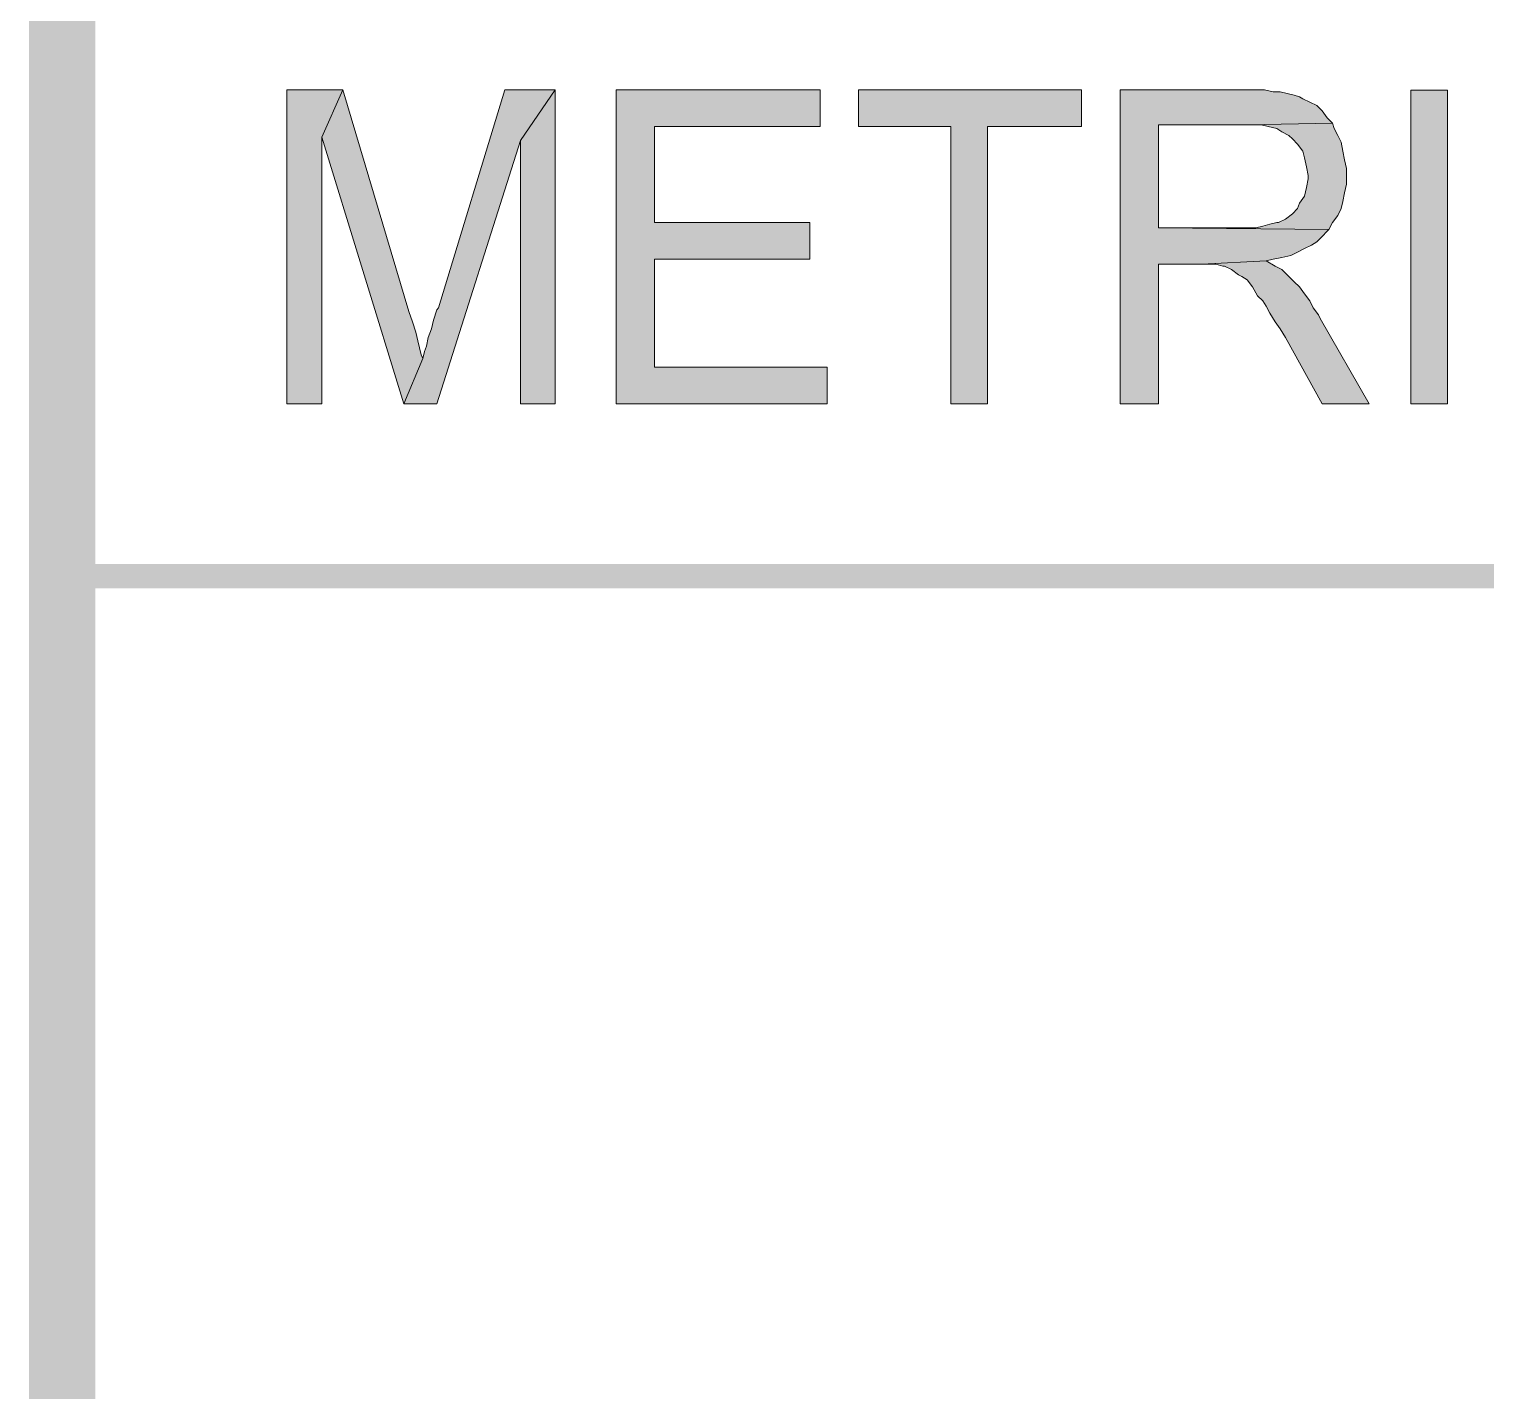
# Model space of a CAD drawing. Header units: inches. Extents: x 0.9 to 46, y 0.8 to 32.4.
# Drawn here: x 42.023 to 43.416, y 21.782 to 23.084 of the extents above; entities that cross this region are included whole.
import ezdxf

# ---------------------------------------------------------------- set-up
doc = ezdxf.new("R2010")
doc.units = ezdxf.units.IN
doc.header["$MEASUREMENT"] = 0
doc.layers.add('PDF_Geometry', color=7, linetype='Continuous')
doc.layers.add('PDF_Solid Fills', color=7, linetype='Continuous')

msp = doc.modelspace()

# ---------------------------------------------------------------- hatches: boundary and pattern name
at = {"layer": 'PDF_Solid Fills', "transparency": 33554559}
for points in [[(42.3226, 23.0263), (42.2693, 23.0263), (42.2693, 22.7262), (42.3025, 22.7262), (42.3025, 22.9812)], [(42.3226, 23.0263), (42.3025, 22.9812), (42.381, 22.7262), (42.3992, 22.7696), (42.3976, 22.7729), (42.396, 22.7796), (42.3944, 22.7863), (42.3925, 22.7946), (42.3893, 22.8046), (42.3858, 22.8146)], [(42.5258, 23.0263), (42.4777, 23.0263), (42.4142, 22.8179), (42.4126, 22.8162), (42.4094, 22.8063), (42.4075, 22.7979), (42.4043, 22.7896), (42.4027, 22.7812), (42.4008, 22.7762), (42.3992, 22.7696), (42.381, 22.7262), (42.4126, 22.7262), (42.4927, 22.9779)], [(42.7792, 23.0263), (42.5842, 23.0263), (42.5842, 22.7262), (42.7859, 22.7262), (42.7859, 22.7612), (42.6209, 22.7612), (42.6209, 22.8646), (42.7693, 22.8646), (42.7693, 22.8996), (42.6209, 22.8996), (42.6209, 22.9913), (42.7792, 22.9913)], [(43.0293, 23.0263), (42.8159, 23.0263), (42.8159, 22.9913), (42.9042, 22.9913), (42.9042, 22.7262), (42.9393, 22.7262), (42.9393, 22.9913), (43.0293, 22.9913)], [(43.186, 23.0263), (43.066, 23.0263), (43.066, 22.7262), (43.1027, 22.7262), (43.1027, 22.8596), (43.1442, 22.8596), (43.2057, 22.8629), (43.2124, 22.8646), (43.2207, 22.8662), (43.2294, 22.8679), (43.2357, 22.8713), (43.2424, 22.8746), (43.2491, 22.8779), (43.2542, 22.8812), (43.2593, 22.8862), (43.2641, 22.8913), (43.2657, 22.8929), (43.1027, 22.8946), (43.1027, 22.9929), (43.1876, 22.9929), (43.2692, 22.9946), (43.2641, 22.9996), (43.2593, 23.0062), (43.2542, 23.0113), (43.2475, 23.0146), (43.2408, 23.0179), (43.2377, 23.0196), (43.2325, 23.0212), (43.2258, 23.0229), (43.2191, 23.0246), (43.2124, 23.0246), (43.2042, 23.0263), (43.1959, 23.0263)], [(43.2692, 22.9946), (43.1876, 22.9929), (43.201, 22.9929), (43.2077, 22.9913), (43.216, 22.9896), (43.2207, 22.9862), (43.2274, 22.9829), (43.231, 22.9796), (43.2357, 22.9746), (43.2408, 22.9679), (43.2424, 22.9613), (43.2444, 22.9529), (43.2459, 22.9446), (43.2459, 22.9413), (43.2444, 22.9329), (43.2424, 22.9246), (43.2377, 22.9179), (43.2357, 22.9129), (43.231, 22.9079), (43.2243, 22.9029), (43.2176, 22.8996), (43.216, 22.8996), (43.2093, 22.8979), (43.2026, 22.8962), (43.1959, 22.8946), (43.1027, 22.8946), (43.2657, 22.8929), (43.2692, 22.8996), (43.2743, 22.9063), (43.2775, 22.9129), (43.2791, 22.9196), (43.2807, 22.9279), (43.2826, 22.9362), (43.2826, 22.9512), (43.2807, 22.9596), (43.2791, 22.9679), (43.2775, 22.9763), (43.2743, 22.9829), (43.2708, 22.9896)], [(43.2057, 22.8629), (43.1442, 22.8596), (43.1576, 22.8596), (43.1643, 22.8579), (43.1659, 22.8579), (43.1726, 22.8546), (43.1793, 22.8496), (43.1825, 22.8479), (43.1876, 22.8446), (43.1927, 22.8379), (43.1975, 22.8296), (43.1975, 22.8296), (43.2026, 22.8246), (43.2057, 22.8196), (43.2093, 22.8129), (43.2144, 22.8046), (43.2191, 22.7979), (43.2243, 22.7896), (43.2593, 22.7262), (43.3043, 22.7262), (43.2574, 22.8079), (43.2558, 22.8112), (43.2507, 22.8179), (43.2475, 22.8246), (43.2424, 22.8312), (43.2377, 22.8379), (43.2325, 22.8429), (43.2274, 22.8479), (43.2258, 22.8496), (43.2207, 22.8546), (43.2144, 22.8579)]]:
    msp.add_hatch(color=256, dxfattribs=at).paths.add_polyline_path(points)

# ---------------------------------------------------------------- linework, layer by layer
at = {"layer": 'PDF_Geometry', "lineweight": 5}
for points in [[(42.3226, 23.0263), (42.2693, 23.0263), (42.2693, 22.7262), (42.3025, 22.7262), (42.3025, 22.9812)], [(42.3226, 23.0263), (42.3025, 22.9812), (42.381, 22.7262), (42.3992, 22.7696), (42.3976, 22.7729), (42.396, 22.7796), (42.3944, 22.7863), (42.3925, 22.7946), (42.3893, 22.8046), (42.3858, 22.8146)], [(42.5258, 23.0263), (42.4777, 23.0263), (42.4142, 22.8179), (42.4126, 22.8162), (42.4094, 22.8063), (42.4075, 22.7979), (42.4043, 22.7896), (42.4027, 22.7812), (42.4008, 22.7762), (42.3992, 22.7696), (42.381, 22.7262), (42.4126, 22.7262), (42.4927, 22.9779)], [(42.5258, 23.0263), (42.4927, 22.9779), (42.4927, 22.7262), (42.5258, 22.7262)], [(42.7792, 23.0263), (42.5842, 23.0263), (42.5842, 22.7262), (42.7859, 22.7262), (42.7859, 22.7612), (42.6209, 22.7612), (42.6209, 22.8646), (42.7693, 22.8646), (42.7693, 22.8996), (42.6209, 22.8996), (42.6209, 22.9913), (42.7792, 22.9913)], [(43.0293, 23.0263), (42.8159, 23.0263), (42.8159, 22.9913), (42.9042, 22.9913), (42.9042, 22.7262), (42.9393, 22.7262), (42.9393, 22.9913), (43.0293, 22.9913)], [(43.186, 23.0263), (43.066, 23.0263), (43.066, 22.7262), (43.1027, 22.7262), (43.1027, 22.8596), (43.1442, 22.8596), (43.2057, 22.8629), (43.2124, 22.8646), (43.2207, 22.8662), (43.2294, 22.8679), (43.2357, 22.8713), (43.2424, 22.8746), (43.2491, 22.8779), (43.2542, 22.8812), (43.2593, 22.8862), (43.2641, 22.8913), (43.2657, 22.8929), (43.1027, 22.8946), (43.1027, 22.9929), (43.1876, 22.9929), (43.2692, 22.9946), (43.2641, 22.9996), (43.2593, 23.0062), (43.2542, 23.0113), (43.2475, 23.0146), (43.2408, 23.0179), (43.2377, 23.0196), (43.2325, 23.0212), (43.2258, 23.0229), (43.2191, 23.0246), (43.2124, 23.0246), (43.2042, 23.0263), (43.1959, 23.0263)], [(43.3442, 22.7262), (43.3792, 22.7262), (43.3792, 23.0262), (43.3442, 23.0262)], [(43.2692, 22.9946), (43.1876, 22.9929), (43.201, 22.9929), (43.2077, 22.9913), (43.216, 22.9896), (43.2207, 22.9862), (43.2274, 22.9829), (43.231, 22.9796), (43.2357, 22.9746), (43.2408, 22.9679), (43.2424, 22.9613), (43.2444, 22.9529), (43.2459, 22.9446), (43.2459, 22.9413), (43.2444, 22.9329), (43.2424, 22.9246), (43.2377, 22.9179), (43.2357, 22.9129), (43.231, 22.9079), (43.2243, 22.9029), (43.2176, 22.8996), (43.216, 22.8996), (43.2093, 22.8979), (43.2026, 22.8962), (43.1959, 22.8946), (43.1027, 22.8946), (43.2657, 22.8929), (43.2692, 22.8996), (43.2743, 22.9063), (43.2775, 22.9129), (43.2791, 22.9196), (43.2807, 22.9279), (43.2826, 22.9362), (43.2826, 22.9512), (43.2807, 22.9596), (43.2791, 22.9679), (43.2775, 22.9763), (43.2743, 22.9829), (43.2708, 22.9896)], [(43.2057, 22.8629), (43.1442, 22.8596), (43.1576, 22.8596), (43.1643, 22.8579), (43.1659, 22.8579), (43.1726, 22.8546), (43.1793, 22.8496), (43.1825, 22.8479), (43.1876, 22.8446), (43.1927, 22.8379), (43.1975, 22.8296), (43.2026, 22.8246), (43.2057, 22.8196), (43.2093, 22.8129), (43.2144, 22.8046), (43.2191, 22.7979), (43.2243, 22.7896), (43.2593, 22.7262), (43.3043, 22.7262), (43.2574, 22.8079), (43.2558, 22.8112), (43.2507, 22.8179), (43.2475, 22.8246), (43.2424, 22.8312), (43.2377, 22.8379), (43.2325, 22.8429), (43.2274, 22.8479), (43.2258, 22.8496), (43.2207, 22.8546), (43.2144, 22.8579)]]:
    msp.add_lwpolyline(points, close=True, dxfattribs=at)
at = {"layer": 'PDF_Solid Fills', "lineweight": 9, "transparency": 33554559}
for points in [[(42.0227, 0.755), (42.0859, 0.8183), (42.0227, 32.3527)], [(42.0859, 0.8183), (42.0227, 32.3527), (42.0859, 32.2895)], [(42.0543, 22.5729), (42.0543, 22.5496), (46.0157, 22.5729)], [(42.0543, 22.5496), (46.0157, 22.5729), (46.0157, 22.5496)]]:
    msp.add_solid(points, dxfattribs=at)
at = {"layer": 'PDF_Solid Fills', "lineweight": 5, "transparency": 33554559}
for points in [[(42.5258, 23.0263), (42.4927, 22.9779), (42.5258, 22.7262), (42.4927, 22.7262)], [(43.3442, 22.7262), (43.3792, 22.7262), (43.3442, 23.0262), (43.3792, 23.0262)]]:
    msp.add_solid(points, dxfattribs=at)

doc.saveas('drawing.dxf')
